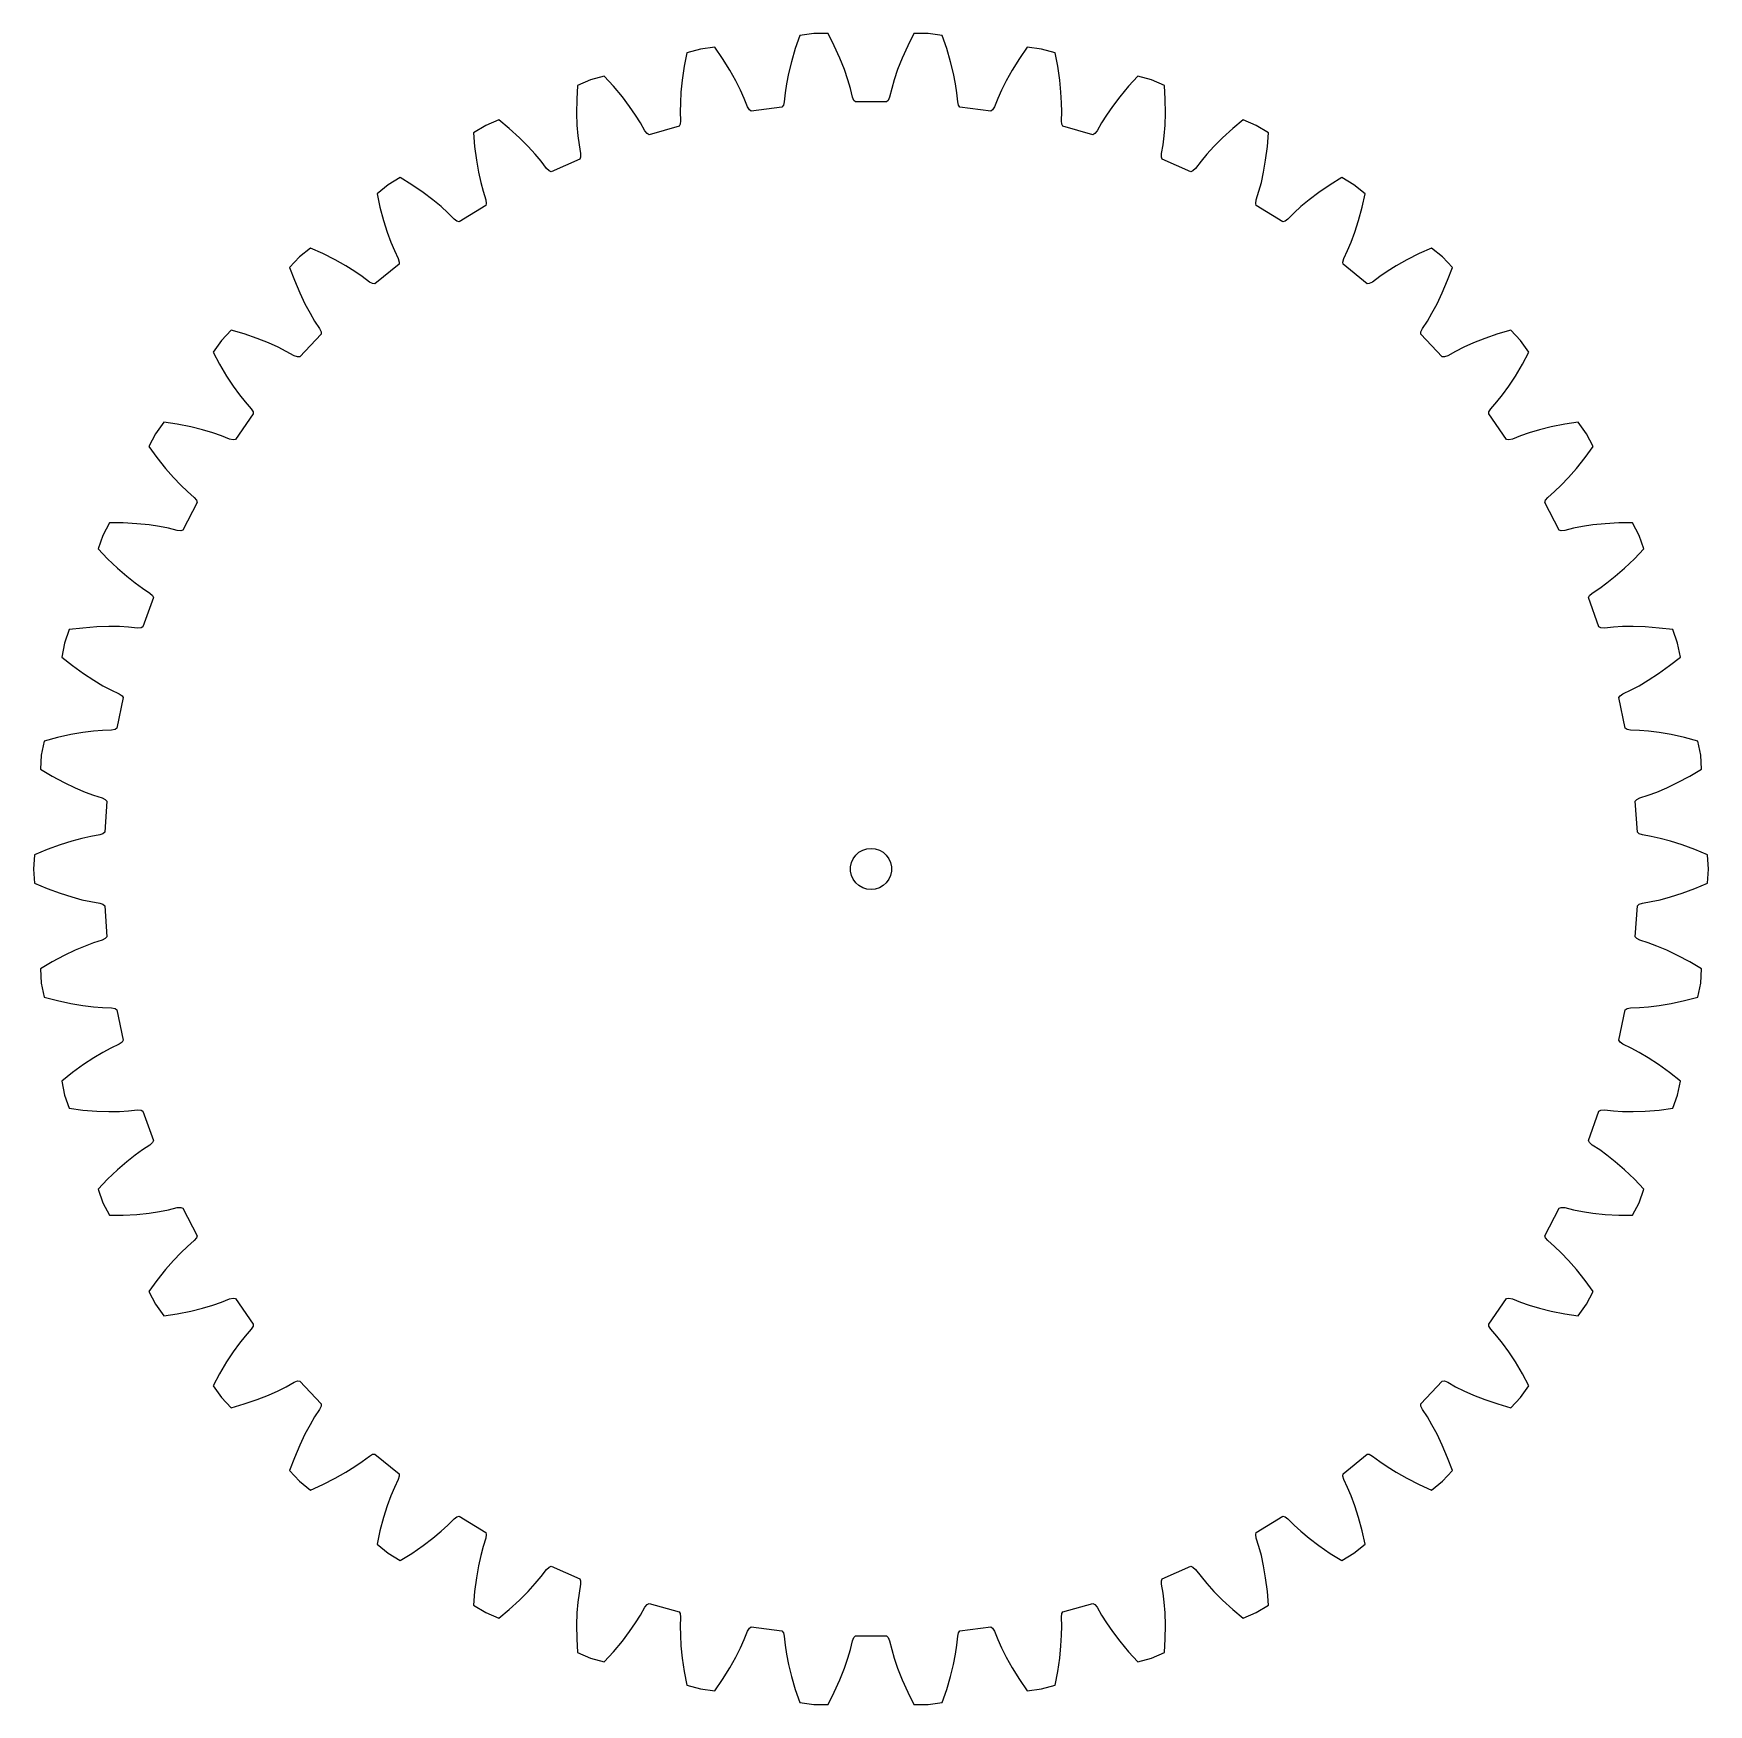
# Model space of a CAD drawing. Extents: x 0 to 122, y 0 to 122.
import ezdxf

# ---------------------------------------------------------------- set-up
doc = ezdxf.new("R2010")
doc.units = 0

msp = doc.modelspace()

# ---------------------------------------------------------------- linework, layer by layer
for p, q in [((55.92, 121.8), (55.59, 120.86)), ((56.94, 121.95), (55.92, 121.8)), ((57.98, 121.95), (56.94, 121.95)), ((58.43, 121.05), (57.98, 121.95)), ((58.84, 120.14), (58.43, 121.05)), ((63.8, 121.05), (63.39, 120.14)), ((64.25, 121.95), (63.8, 121.05)), ((65.29, 121.95), (64.25, 121.95)), ((66.32, 121.8), (65.29, 121.95)), ((66.64, 120.86), (66.32, 121.8)), ((47.68, 120.53), (47.49, 119.55)), ((48.68, 120.81), (47.68, 120.53)), ((49.71, 120.95), (48.68, 120.81)), ((50.28, 120.13), (49.71, 120.95)), ((50.81, 119.27), (50.28, 120.13)), ((55.31, 119.89), (55.1, 119.03)), ((55.59, 120.86), (55.31, 119.89)), ((59.17, 119.31), (58.84, 120.14)), ((63.39, 120.14), (63.06, 119.31)), ((66.92, 119.89), (66.64, 120.86)), ((67.13, 119.03), (66.92, 119.89)), ((71.95, 120.13), (71.42, 119.27)), ((72.52, 120.95), (71.95, 120.13)), ((73.55, 120.81), (72.52, 120.95)), ((74.55, 120.53), (73.55, 120.81)), ((74.74, 119.55), (74.55, 120.53)), ((41.65, 118.84), (40.65, 118.56)), ((42.32, 118.1), (41.65, 118.84)), ((47.49, 119.55), (47.34, 118.55)), ((51.24, 118.5), (50.81, 119.27)), ((55.1, 119.03), (54.95, 118.27)), ((59.42, 118.57), (59.17, 119.31)), ((59.61, 117.94), (59.42, 118.57)), ((62.81, 118.57), (62.63, 117.94)), ((63.06, 119.31), (62.81, 118.57)), ((67.28, 118.27), (67.13, 119.03)), ((71.42, 119.27), (70.99, 118.5)), ((74.89, 118.55), (74.74, 119.55)), ((80.58, 118.84), (79.91, 118.1)), ((81.58, 118.56), (80.58, 118.84)), ((39.7, 118.15), (39.64, 117.15)), ((40.65, 118.56), (39.7, 118.15)), ((42.97, 117.33), (42.32, 118.1)), ((47.25, 117.67), (47.21, 116.89)), ((47.34, 118.55), (47.25, 117.67)), ((51.59, 117.81), (51.24, 118.5)), ((51.86, 117.2), (51.59, 117.81)), ((54.85, 117.61), (54.79, 116.96)), ((54.95, 118.27), (54.85, 117.61)), ((59.76, 117.3), (59.61, 117.94)), ((62.63, 117.94), (62.47, 117.3)), ((67.38, 117.61), (67.28, 118.27)), ((67.44, 116.96), (67.38, 117.61)), ((70.64, 117.81), (70.37, 117.2)), ((70.99, 118.5), (70.64, 117.81)), ((74.98, 117.67), (74.89, 118.55)), ((75.02, 116.89), (74.98, 117.67)), ((79.91, 118.1), (79.27, 117.33)), ((82.53, 118.15), (81.58, 118.56)), ((82.59, 117.15), (82.53, 118.15)), ((39.64, 117.15), (39.63, 116.14)), ((39.63, 116.14), (39.66, 115.25)), ((43.5, 116.62), (42.97, 117.33)), ((43.94, 115.98), (43.5, 116.62)), ((47.21, 116.89), (47.2, 116.23)), ((47.2, 116.23), (47.22, 115.58)), ((52.1, 116.59), (51.86, 117.2)), ((52.24, 116.37), (52.1, 116.59)), ((52.37, 116.27), (52.24, 116.37)), ((54.62, 116.58), (52.37, 116.27)), ((54.72, 116.71), (54.62, 116.58)), ((54.79, 116.96), (54.72, 116.71)), ((59.86, 117.06), (59.76, 117.3)), ((59.98, 116.95), (59.86, 117.06)), ((62.25, 116.95), (59.98, 116.95)), ((62.37, 117.06), (62.25, 116.95)), ((62.47, 117.3), (62.37, 117.06)), ((67.51, 116.71), (67.44, 116.96)), ((67.61, 116.58), (67.51, 116.71)), ((69.87, 116.27), (67.61, 116.58)), ((69.99, 116.37), (69.87, 116.27)), ((70.13, 116.59), (69.99, 116.37)), ((70.37, 117.2), (70.13, 116.59)), ((75.01, 115.58), (75.03, 116.23)), ((75.03, 116.23), (75.02, 116.89)), ((78.73, 116.62), (78.29, 115.98)), ((79.27, 117.33), (78.73, 116.62)), ((82.57, 115.25), (82.6, 116.14)), ((82.6, 116.14), (82.59, 117.15)), ((33, 115.24), (32.11, 114.7)), ((33.95, 115.65), (33, 115.24)), ((34.72, 115.01), (33.95, 115.65)), ((35.46, 114.33), (34.72, 115.01)), ((39.66, 115.25), (39.72, 114.48)), ((44.29, 115.42), (43.94, 115.98)), ((44.61, 114.85), (44.29, 115.42)), ((47.11, 115.18), (44.92, 114.56)), ((47.19, 115.32), (47.11, 115.18)), ((47.22, 115.58), (47.19, 115.32)), ((75.04, 115.32), (75.01, 115.58)), ((75.12, 115.18), (75.04, 115.32)), ((77.31, 114.56), (75.12, 115.18)), ((77.94, 115.42), (77.62, 114.85)), ((78.29, 115.98), (77.94, 115.42)), ((82.51, 114.48), (82.57, 115.25)), ((87.51, 115.01), (86.77, 114.33)), ((88.28, 115.65), (87.51, 115.01)), ((89.23, 115.24), (88.28, 115.65)), ((90.12, 114.7), (89.23, 115.24)), ((32.11, 114.7), (32.19, 113.7)), ((32.19, 113.7), (32.32, 112.7)), ((36.09, 113.7), (35.46, 114.33)), ((36.61, 113.13), (36.09, 113.7)), ((39.72, 114.48), (39.81, 113.82)), ((39.81, 113.82), (39.92, 113.18)), ((44.78, 114.64), (44.61, 114.85)), ((44.92, 114.56), (44.78, 114.64)), ((77.46, 114.64), (77.31, 114.56)), ((77.62, 114.85), (77.46, 114.64)), ((82.31, 113.18), (82.43, 113.82)), ((82.43, 113.82), (82.51, 114.48)), ((86.14, 113.7), (85.62, 113.13)), ((86.77, 114.33), (86.14, 113.7)), ((89.91, 112.7), (90.04, 113.7)), ((90.04, 113.7), (90.12, 114.7)), ((32.32, 112.7), (32.47, 111.83)), ((37.04, 112.62), (36.61, 113.13)), ((37.43, 112.1), (37.04, 112.62)), ((39.86, 112.77), (37.77, 111.86)), ((39.92, 112.92), (39.86, 112.77)), ((39.92, 113.18), (39.92, 112.92)), ((82.31, 112.92), (82.31, 113.18)), ((82.37, 112.77), (82.31, 112.92)), ((84.46, 111.86), (82.37, 112.77)), ((85.2, 112.62), (84.8, 112.1)), ((85.62, 113.13), (85.2, 112.62)), ((89.76, 111.83), (89.91, 112.7)), ((26.76, 111.44), (25.87, 110.9)), ((27.61, 110.91), (26.76, 111.44)), ((32.47, 111.83), (32.64, 111.07)), ((37.62, 111.92), (37.43, 112.1)), ((37.77, 111.86), (37.62, 111.92)), ((84.61, 111.92), (84.46, 111.86)), ((84.8, 112.1), (84.61, 111.92)), ((89.6, 111.07), (89.76, 111.83)), ((95.47, 111.44), (94.62, 110.91)), ((96.36, 110.9), (95.47, 111.44)), ((25.87, 110.9), (25.07, 110.25)), ((25.07, 110.25), (25.28, 109.27)), ((28.43, 110.34), (27.61, 110.91)), ((29.14, 109.8), (28.43, 110.34)), ((32.64, 111.07), (32.81, 110.43)), ((32.81, 110.43), (33.01, 109.81)), ((89.23, 109.81), (89.42, 110.43)), ((89.42, 110.43), (89.6, 111.07)), ((93.8, 110.34), (93.09, 109.8)), ((94.62, 110.91), (93.8, 110.34)), ((97.17, 110.25), (96.36, 110.9)), ((96.95, 109.27), (97.17, 110.25)), ((25.28, 109.27), (25.54, 108.3)), ((29.74, 109.31), (29.14, 109.8)), ((30.23, 108.86), (29.74, 109.31)), ((30.69, 108.4), (30.23, 108.86)), ((33.01, 109.39), (31.06, 108.21)), ((33.01, 109.81), (33.04, 109.55)), ((33.04, 109.55), (33.01, 109.39)), ((89.19, 109.55), (89.23, 109.81)), ((89.23, 109.39), (89.19, 109.55)), ((91.17, 108.21), (89.23, 109.39)), ((92, 108.86), (91.54, 108.4)), ((92.49, 109.31), (92, 108.86)), ((93.09, 109.8), (92.49, 109.31)), ((96.69, 108.3), (96.95, 109.27)), ((25.54, 108.3), (25.81, 107.45)), ((30.9, 108.24), (30.69, 108.4)), ((31.06, 108.21), (30.9, 108.24)), ((91.33, 108.24), (91.17, 108.21)), ((91.54, 108.4), (91.33, 108.24)), ((96.42, 107.45), (96.69, 108.3)), ((25.81, 107.45), (26.08, 106.72)), ((26.08, 106.72), (26.34, 106.11)), ((95.89, 106.11), (96.15, 106.72)), ((96.15, 106.72), (96.42, 107.45)), ((19.4, 105.64), (18.69, 104.88)), ((20.21, 106.29), (19.4, 105.64)), ((21.12, 105.88), (20.21, 106.29)), ((22.02, 105.43), (21.12, 105.88)), ((22.79, 104.99), (22.02, 105.43)), ((26.34, 106.11), (26.62, 105.52)), ((26.62, 105.52), (26.69, 105.27)), ((26.69, 105.27), (26.68, 105.11)), ((95.54, 105.27), (95.61, 105.52)), ((95.56, 105.11), (95.54, 105.27)), ((95.61, 105.52), (95.89, 106.11)), ((100.21, 105.43), (99.44, 104.99)), ((101.11, 105.88), (100.21, 105.43)), ((102.02, 106.29), (101.11, 105.88)), ((102.83, 105.64), (102.02, 106.29)), ((103.54, 104.88), (102.83, 105.64)), ((18.69, 104.88), (19.04, 103.94)), ((19.04, 103.94), (19.43, 103.02)), ((23.45, 104.58), (22.79, 104.99)), ((23.99, 104.21), (23.45, 104.58)), ((24.52, 103.81), (23.99, 104.21)), ((26.68, 105.11), (24.91, 103.67)), ((97.32, 103.67), (95.56, 105.11)), ((98.24, 104.21), (97.72, 103.81)), ((98.78, 104.58), (98.24, 104.21)), ((99.44, 104.99), (98.78, 104.58)), ((102.8, 103.02), (103.19, 103.94)), ((103.19, 103.94), (103.54, 104.88)), ((19.43, 103.02), (19.81, 102.21)), ((24.75, 103.69), (24.52, 103.81)), ((24.91, 103.67), (24.75, 103.69)), ((97.48, 103.69), (97.32, 103.67)), ((97.72, 103.81), (97.48, 103.69)), ((102.42, 102.21), (102.8, 103.02)), ((19.81, 102.21), (20.18, 101.53)), ((20.18, 101.53), (20.51, 100.96)), ((101.72, 100.96), (102.05, 101.53)), ((102.05, 101.53), (102.42, 102.21)), ((14.42, 100.3), (13.71, 99.54)), ((15.38, 100.02), (14.42, 100.3)), ((20.51, 100.96), (20.87, 100.41)), ((20.87, 100.41), (20.98, 100.17)), ((101.25, 100.17), (101.36, 100.41)), ((101.36, 100.41), (101.72, 100.96)), ((107.81, 100.3), (106.86, 100.02)), ((108.52, 99.54), (107.81, 100.3)), ((13.71, 99.54), (13.11, 98.69)), ((16.33, 99.69), (15.38, 100.02)), ((17.15, 99.37), (16.33, 99.69)), ((17.86, 99.05), (17.15, 99.37)), ((18.45, 98.75), (17.86, 99.05)), ((20.99, 100.01), (19.43, 98.35)), ((20.98, 100.17), (20.99, 100.01)), ((101.25, 100.01), (101.25, 100.17)), ((102.8, 98.35), (101.25, 100.01)), ((104.37, 99.05), (103.78, 98.75)), ((105.08, 99.37), (104.37, 99.05)), ((105.9, 99.69), (105.08, 99.37)), ((106.86, 100.02), (105.9, 99.69)), ((109.12, 98.69), (108.52, 99.54)), ((13.11, 98.69), (13.58, 97.81)), ((13.58, 97.81), (14.09, 96.95)), ((19.02, 98.43), (18.45, 98.75)), ((19.27, 98.34), (19.02, 98.43)), ((19.43, 98.35), (19.27, 98.34)), ((102.96, 98.34), (102.8, 98.35)), ((103.21, 98.43), (102.96, 98.34)), ((103.78, 98.75), (103.21, 98.43)), ((108.14, 96.95), (108.65, 97.81)), ((108.65, 97.81), (109.12, 98.69)), ((14.09, 96.95), (14.58, 96.2)), ((107.65, 96.2), (108.14, 96.95)), ((14.58, 96.2), (15.04, 95.57)), ((15.04, 95.57), (15.45, 95.06)), ((106.78, 95.06), (107.2, 95.57)), ((107.2, 95.57), (107.65, 96.2)), ((16.04, 94.18), (14.73, 92.32)), ((15.45, 95.06), (15.88, 94.56)), ((15.88, 94.56), (16.02, 94.34)), ((16.02, 94.34), (16.04, 94.18)), ((106.19, 94.18), (106.21, 94.34)), ((107.5, 92.32), (106.19, 94.18)), ((106.21, 94.34), (106.35, 94.56)), ((106.35, 94.56), (106.78, 95.06)), ((9.5, 93.58), (8.9, 92.73)), ((10.48, 93.43), (9.5, 93.58)), ((11.47, 93.23), (10.48, 93.43)), ((12.34, 93.02), (11.47, 93.23)), ((13.08, 92.8), (12.34, 93.02)), ((109.89, 93.02), (109.15, 92.8)), ((110.76, 93.23), (109.89, 93.02)), ((111.75, 93.43), (110.76, 93.23)), ((112.73, 93.58), (111.75, 93.43)), ((113.33, 92.73), (112.73, 93.58)), ((8.9, 92.73), (8.42, 91.81)), ((8.42, 91.81), (9.01, 91)), ((13.71, 92.59), (13.08, 92.8)), ((14.31, 92.35), (13.71, 92.59)), ((14.57, 92.29), (14.31, 92.35)), ((14.73, 92.32), (14.57, 92.29)), ((107.66, 92.29), (107.5, 92.32)), ((107.92, 92.35), (107.66, 92.29)), ((108.52, 92.59), (107.92, 92.35)), ((109.15, 92.8), (108.52, 92.59)), ((113.23, 91), (113.81, 91.81)), ((113.81, 91.81), (113.33, 92.73)), ((9.01, 91), (9.63, 90.21)), ((112.6, 90.21), (113.23, 91)), ((9.63, 90.21), (10.22, 89.54)), ((10.22, 89.54), (10.75, 88.98)), ((111.48, 88.98), (112.01, 89.54)), ((112.01, 89.54), (112.6, 90.21)), ((10.75, 88.98), (11.23, 88.52)), ((11.23, 88.52), (11.73, 88.09)), ((11.73, 88.09), (11.89, 87.89)), ((110.34, 87.89), (110.51, 88.09)), ((110.51, 88.09), (111, 88.52)), ((111, 88.52), (111.48, 88.98)), ((11.94, 87.73), (10.89, 85.71)), ((11.89, 87.89), (11.94, 87.73)), ((110.29, 87.73), (110.34, 87.89)), ((111.34, 85.71), (110.29, 87.73)), ((5.54, 86.24), (5.06, 85.32)), ((6.54, 86.23), (5.54, 86.24)), ((7.54, 86.17), (6.54, 86.23)), ((8.43, 86.08), (7.54, 86.17)), ((9.19, 85.97), (8.43, 86.08)), ((9.84, 85.84), (9.19, 85.97)), ((10.48, 85.68), (9.84, 85.84)), ((10.74, 85.66), (10.48, 85.68)), ((10.89, 85.71), (10.74, 85.66)), ((111.49, 85.66), (111.34, 85.71)), ((111.75, 85.68), (111.49, 85.66)), ((112.39, 85.84), (111.75, 85.68)), ((113.04, 85.97), (112.39, 85.84)), ((113.8, 86.08), (113.04, 85.97)), ((114.69, 86.17), (113.8, 86.08)), ((115.69, 86.23), (114.69, 86.17)), ((116.69, 86.24), (115.69, 86.23)), ((117.17, 85.32), (116.69, 86.24)), ((5.06, 85.32), (4.71, 84.34)), ((4.71, 84.34), (5.4, 83.62)), ((116.83, 83.62), (117.52, 84.34)), ((117.52, 84.34), (117.17, 85.32)), ((5.4, 83.62), (6.13, 82.93)), ((116.1, 82.93), (116.83, 83.62)), ((6.13, 82.93), (6.8, 82.34)), ((6.8, 82.34), (7.41, 81.86)), ((114.82, 81.86), (115.43, 82.34)), ((115.43, 82.34), (116.1, 82.93)), ((7.41, 81.86), (7.95, 81.47)), ((7.95, 81.47), (8.49, 81.11)), ((8.76, 80.79), (7.99, 78.64)), ((8.49, 81.11), (8.69, 80.94)), ((8.69, 80.94), (8.76, 80.79)), ((113.47, 80.79), (113.54, 80.94)), ((114.24, 78.64), (113.47, 80.79)), ((113.54, 80.94), (113.74, 81.11)), ((113.74, 81.11), (114.29, 81.47)), ((114.29, 81.47), (114.82, 81.86)), ((2.61, 78.44), (2.27, 77.46)), ((3.61, 78.56), (2.61, 78.44)), ((4.61, 78.64), (3.61, 78.56)), ((5.5, 78.67), (4.61, 78.64)), ((6.27, 78.66), (5.5, 78.67)), ((6.93, 78.63), (6.27, 78.66)), ((7.58, 78.56), (6.93, 78.63)), ((7.85, 78.57), (7.58, 78.56)), ((7.99, 78.64), (7.85, 78.57)), ((114.38, 78.57), (114.24, 78.64)), ((114.65, 78.56), (114.38, 78.57)), ((115.3, 78.63), (114.65, 78.56)), ((115.96, 78.66), (115.3, 78.63)), ((116.73, 78.67), (115.96, 78.66)), ((117.62, 78.64), (116.73, 78.67)), ((118.63, 78.56), (117.62, 78.64)), ((119.62, 78.44), (118.63, 78.56)), ((119.96, 77.46), (119.62, 78.44)), ((2.27, 77.46), (2.06, 76.44)), ((120.18, 76.44), (119.96, 77.46)), ((2.06, 76.44), (2.84, 75.82)), ((2.84, 75.82), (3.65, 75.23)), ((118.58, 75.23), (119.39, 75.82)), ((119.39, 75.82), (120.18, 76.44)), ((3.65, 75.23), (4.4, 74.75)), ((4.4, 74.75), (5.07, 74.35)), ((117.17, 74.35), (117.83, 74.75)), ((117.83, 74.75), (118.58, 75.23)), ((5.07, 74.35), (5.65, 74.04)), ((5.65, 74.04), (6.24, 73.76)), ((6.55, 73.48), (6.08, 71.25)), ((6.24, 73.76), (6.46, 73.61)), ((6.46, 73.61), (6.55, 73.48)), ((115.69, 73.48), (115.78, 73.61)), ((116.15, 71.25), (115.69, 73.48)), ((115.78, 73.61), (115.99, 73.76)), ((115.99, 73.76), (116.58, 74.04)), ((116.58, 74.04), (117.17, 74.35)), ((3.61, 70.94), (2.73, 70.79)), ((4.38, 71.03), (3.61, 70.94)), ((5.03, 71.08), (4.38, 71.03)), ((5.69, 71.11), (5.03, 71.08)), ((5.95, 71.16), (5.69, 71.11)), ((6.08, 71.25), (5.95, 71.16)), ((116.29, 71.16), (116.15, 71.25)), ((116.54, 71.11), (116.29, 71.16)), ((117.2, 71.08), (116.54, 71.11)), ((117.86, 71.03), (117.2, 71.08)), ((118.62, 70.94), (117.86, 71.03)), ((119.5, 70.79), (118.62, 70.94)), ((0.78, 70.31), (0.57, 69.29)), ((1.75, 70.57), (0.78, 70.31)), ((2.73, 70.79), (1.75, 70.57)), ((120.49, 70.57), (119.5, 70.79)), ((121.45, 70.31), (120.49, 70.57)), ((121.66, 69.29), (121.45, 70.31)), ((0.57, 69.29), (0.5, 68.26)), ((121.73, 68.26), (121.66, 69.29)), ((0.5, 68.26), (1.36, 67.75)), ((1.36, 67.75), (2.25, 67.28)), ((2.25, 67.28), (3.05, 66.9)), ((119.18, 66.9), (119.98, 67.28)), ((119.98, 67.28), (120.87, 67.75)), ((120.87, 67.75), (121.73, 68.26)), ((3.05, 66.9), (3.77, 66.59)), ((3.77, 66.59), (4.39, 66.37)), ((4.39, 66.37), (5.01, 66.17)), ((5.01, 66.17), (5.24, 66.05)), ((5.24, 66.05), (5.35, 65.93)), ((116.88, 65.93), (116.99, 66.05)), ((116.99, 66.05), (117.22, 66.17)), ((117.22, 66.17), (117.84, 66.37)), ((117.84, 66.37), (118.47, 66.59)), ((118.47, 66.59), (119.18, 66.9)), ((5.35, 65.93), (5.2, 63.66)), ((117.04, 63.66), (116.88, 65.93)), ((5.2, 63.66), (5.07, 63.55)), ((117.16, 63.55), (117.04, 63.66)), ((0.99, 62.4), (0.07, 62.01)), ((1.94, 62.74), (0.99, 62.4)), ((2.79, 63.01), (1.94, 62.74)), ((3.53, 63.21), (2.79, 63.01)), ((4.18, 63.35), (3.53, 63.21)), ((4.83, 63.47), (4.18, 63.35)), ((5.07, 63.55), (4.83, 63.47)), ((60.23, 62.19), (60.51, 62.34)), ((60.51, 62.34), (60.8, 62.44)), ((60.8, 62.44), (61.12, 62.47)), ((61.12, 62.47), (61.43, 62.44)), ((61.43, 62.44), (61.73, 62.34)), ((61.73, 62.34), (62, 62.19)), ((117.41, 63.47), (117.16, 63.55)), ((118.05, 63.35), (117.41, 63.47)), ((118.7, 63.21), (118.05, 63.35)), ((119.45, 63.01), (118.7, 63.21)), ((120.3, 62.74), (119.45, 63.01)), ((121.24, 62.4), (120.3, 62.74)), ((122.16, 62.01), (121.24, 62.4)), ((0.07, 62.01), (0, 60.97)), ((59.62, 61.13), (59.69, 61.44)), ((59.62, 60.82), (59.62, 61.13)), ((59.69, 61.44), (59.82, 61.72)), ((59.82, 61.72), (60, 61.98)), ((60, 61.98), (60.23, 62.19)), ((62, 62.19), (62.23, 61.98)), ((62.23, 61.98), (62.41, 61.72)), ((62.41, 61.72), (62.54, 61.44)), ((62.54, 61.44), (62.61, 61.13)), ((62.61, 61.13), (62.61, 60.82)), ((122.23, 60.97), (122.16, 62.01)), ((0, 60.97), (0.07, 59.94)), ((0.07, 59.94), (0.99, 59.55)), ((59.69, 60.51), (59.62, 60.82)), ((59.82, 60.22), (59.69, 60.51)), ((60, 59.97), (59.82, 60.22)), ((60.23, 59.76), (60, 59.97)), ((62.23, 59.97), (62, 59.76)), ((62.41, 60.22), (62.23, 59.97)), ((62.54, 60.51), (62.41, 60.22)), ((62.61, 60.82), (62.54, 60.51)), ((121.24, 59.55), (122.16, 59.94)), ((122.16, 59.94), (122.23, 60.97)), ((0.99, 59.55), (1.94, 59.2)), ((1.94, 59.2), (2.79, 58.93)), ((2.79, 58.93), (3.53, 58.73)), ((3.53, 58.73), (4.18, 58.59)), ((60.51, 59.6), (60.23, 59.76)), ((60.8, 59.51), (60.51, 59.6)), ((61.12, 59.47), (60.8, 59.51)), ((61.43, 59.51), (61.12, 59.47)), ((61.73, 59.6), (61.43, 59.51)), ((62, 59.76), (61.73, 59.6)), ((118.05, 58.59), (118.7, 58.73)), ((118.7, 58.73), (119.45, 58.93)), ((119.45, 58.93), (120.3, 59.2)), ((120.3, 59.2), (121.24, 59.55)), ((4.18, 58.59), (4.83, 58.48)), ((4.83, 58.48), (5.07, 58.4)), ((5.07, 58.4), (5.2, 58.29)), ((5.2, 58.29), (5.35, 56.02)), ((116.88, 56.02), (117.04, 58.29)), ((117.04, 58.29), (117.16, 58.4)), ((117.16, 58.4), (117.41, 58.48)), ((117.41, 58.48), (118.05, 58.59)), ((3.05, 55.05), (2.25, 54.67)), ((3.77, 55.35), (3.05, 55.05)), ((4.39, 55.58), (3.77, 55.35)), ((5.01, 55.78), (4.39, 55.58)), ((5.24, 55.89), (5.01, 55.78)), ((5.35, 56.02), (5.24, 55.89)), ((116.99, 55.89), (116.88, 56.02)), ((117.22, 55.78), (116.99, 55.89)), ((117.84, 55.58), (117.22, 55.78)), ((118.47, 55.35), (117.84, 55.58)), ((119.18, 55.05), (118.47, 55.35)), ((119.98, 54.67), (119.18, 55.05)), ((1.36, 54.2), (0.5, 53.69)), ((2.25, 54.67), (1.36, 54.2)), ((120.87, 54.2), (119.98, 54.67)), ((121.73, 53.69), (120.87, 54.2)), ((0.5, 53.69), (0.57, 52.65)), ((0.57, 52.65), (0.78, 51.63)), ((121.45, 51.63), (121.66, 52.65)), ((121.66, 52.65), (121.73, 53.69)), ((0.78, 51.63), (1.75, 51.38)), ((1.75, 51.38), (2.73, 51.16)), ((119.5, 51.16), (120.49, 51.38)), ((120.49, 51.38), (121.45, 51.63)), ((2.73, 51.16), (3.61, 51.01)), ((3.61, 51.01), (4.38, 50.91)), ((4.38, 50.91), (5.03, 50.86)), ((5.03, 50.86), (5.69, 50.84)), ((5.69, 50.84), (5.95, 50.79)), ((5.95, 50.79), (6.08, 50.7)), ((6.08, 50.7), (6.55, 48.47)), ((115.69, 48.47), (116.15, 50.7)), ((116.15, 50.7), (116.29, 50.79)), ((116.29, 50.79), (116.54, 50.84)), ((116.54, 50.84), (117.2, 50.86)), ((117.2, 50.86), (117.86, 50.91)), ((117.86, 50.91), (118.62, 51.01)), ((118.62, 51.01), (119.5, 51.16)), ((5.65, 47.9), (5.07, 47.59)), ((6.24, 48.19), (5.65, 47.9)), ((6.46, 48.33), (6.24, 48.19)), ((6.55, 48.47), (6.46, 48.33)), ((115.78, 48.33), (115.69, 48.47)), ((115.99, 48.19), (115.78, 48.33)), ((116.58, 47.9), (115.99, 48.19)), ((117.17, 47.59), (116.58, 47.9)), ((3.65, 46.71), (2.84, 46.12)), ((4.4, 47.2), (3.65, 46.71)), ((5.07, 47.59), (4.4, 47.2)), ((117.83, 47.2), (117.17, 47.59)), ((118.58, 46.71), (117.83, 47.2)), ((119.39, 46.12), (118.58, 46.71)), ((2.84, 46.12), (2.06, 45.5)), ((2.06, 45.5), (2.27, 44.48)), ((120.18, 45.5), (119.39, 46.12)), ((119.96, 44.48), (120.18, 45.5)), ((2.27, 44.48), (2.61, 43.51)), ((119.62, 43.51), (119.96, 44.48)), ((2.61, 43.51), (3.61, 43.38)), ((3.61, 43.38), (4.61, 43.3)), ((4.61, 43.3), (5.5, 43.27)), ((5.5, 43.27), (6.27, 43.28)), ((6.27, 43.28), (6.93, 43.32)), ((6.93, 43.32), (7.58, 43.39)), ((7.58, 43.39), (7.85, 43.37)), ((7.85, 43.37), (7.99, 43.3)), ((7.99, 43.3), (8.76, 41.16)), ((113.47, 41.16), (114.24, 43.3)), ((114.24, 43.3), (114.38, 43.37)), ((114.38, 43.37), (114.65, 43.39)), ((114.65, 43.39), (115.3, 43.32)), ((115.3, 43.32), (115.96, 43.28)), ((115.96, 43.28), (116.73, 43.27)), ((116.73, 43.27), (117.62, 43.3)), ((117.62, 43.3), (118.63, 43.38)), ((118.63, 43.38), (119.62, 43.51)), ((7.95, 40.47), (7.41, 40.09)), ((8.49, 40.83), (7.95, 40.47)), ((8.69, 41.01), (8.49, 40.83)), ((8.76, 41.16), (8.69, 41.01)), ((113.54, 41.01), (113.47, 41.16)), ((113.74, 40.83), (113.54, 41.01)), ((114.29, 40.47), (113.74, 40.83)), ((114.82, 40.09), (114.29, 40.47)), ((6.8, 39.6), (6.13, 39.02)), ((7.41, 40.09), (6.8, 39.6)), ((115.43, 39.6), (114.82, 40.09)), ((116.1, 39.02), (115.43, 39.6)), ((5.4, 38.33), (4.71, 37.6)), ((6.13, 39.02), (5.4, 38.33)), ((116.83, 38.33), (116.1, 39.02)), ((117.52, 37.6), (116.83, 38.33)), ((4.71, 37.6), (5.06, 36.62)), ((117.17, 36.62), (117.52, 37.6)), ((5.06, 36.62), (5.54, 35.7)), ((5.54, 35.7), (6.54, 35.71)), ((6.54, 35.71), (7.54, 35.77)), ((7.54, 35.77), (8.43, 35.86)), ((8.43, 35.86), (9.19, 35.98)), ((9.19, 35.98), (9.84, 36.11)), ((9.84, 36.11), (10.48, 36.26)), ((10.48, 36.26), (10.74, 36.28)), ((10.74, 36.28), (10.89, 36.23)), ((10.89, 36.23), (11.94, 34.21)), ((110.29, 34.21), (111.34, 36.23)), ((111.34, 36.23), (111.49, 36.28)), ((111.49, 36.28), (111.75, 36.26)), ((111.75, 36.26), (112.39, 36.11)), ((112.39, 36.11), (113.04, 35.98)), ((113.04, 35.98), (113.8, 35.86)), ((113.8, 35.86), (114.69, 35.77)), ((114.69, 35.77), (115.69, 35.71)), ((115.69, 35.71), (116.69, 35.7)), ((116.69, 35.7), (117.17, 36.62)), ((11.23, 33.42), (10.75, 32.97)), ((11.73, 33.85), (11.23, 33.42)), ((11.89, 34.06), (11.73, 33.85)), ((11.94, 34.21), (11.89, 34.06)), ((110.34, 34.06), (110.29, 34.21)), ((110.51, 33.85), (110.34, 34.06)), ((111, 33.42), (110.51, 33.85)), ((111.48, 32.97), (111, 33.42)), ((10.22, 32.41), (9.63, 31.74)), ((10.75, 32.97), (10.22, 32.41)), ((112.01, 32.41), (111.48, 32.97)), ((112.6, 31.74), (112.01, 32.41)), ((9.01, 30.95), (8.42, 30.14)), ((9.63, 31.74), (9.01, 30.95)), ((113.23, 30.95), (112.6, 31.74)), ((113.81, 30.14), (113.23, 30.95)), ((8.42, 30.14), (8.9, 29.22)), ((13.08, 29.14), (13.71, 29.36)), ((13.71, 29.36), (14.31, 29.6)), ((14.31, 29.6), (14.57, 29.65)), ((14.57, 29.65), (14.73, 29.62)), ((14.73, 29.62), (16.04, 27.76)), ((106.19, 27.76), (107.5, 29.62)), ((107.5, 29.62), (107.66, 29.65)), ((107.66, 29.65), (107.92, 29.6)), ((107.92, 29.6), (108.52, 29.36)), ((108.52, 29.36), (109.15, 29.14)), ((113.33, 29.22), (113.81, 30.14)), ((8.9, 29.22), (9.5, 28.37)), ((9.5, 28.37), (10.48, 28.52)), ((10.48, 28.52), (11.47, 28.71)), ((11.47, 28.71), (12.34, 28.92)), ((12.34, 28.92), (13.08, 29.14)), ((109.15, 29.14), (109.89, 28.92)), ((109.89, 28.92), (110.76, 28.71)), ((110.76, 28.71), (111.75, 28.52)), ((111.75, 28.52), (112.73, 28.37)), ((112.73, 28.37), (113.33, 29.22)), ((15.88, 27.38), (15.45, 26.89)), ((16.02, 27.6), (15.88, 27.38)), ((16.04, 27.76), (16.02, 27.6)), ((106.21, 27.6), (106.19, 27.76)), ((106.35, 27.38), (106.21, 27.6)), ((106.78, 26.89), (106.35, 27.38)), ((14.58, 25.74), (14.09, 25)), ((15.04, 26.37), (14.58, 25.74)), ((15.45, 26.89), (15.04, 26.37)), ((107.2, 26.37), (106.78, 26.89)), ((107.65, 25.74), (107.2, 26.37)), ((108.14, 25), (107.65, 25.74)), ((14.09, 25), (13.58, 24.13)), ((108.65, 24.13), (108.14, 25)), ((13.58, 24.13), (13.11, 23.25)), ((13.11, 23.25), (13.71, 22.4)), ((18.45, 23.19), (19.02, 23.52)), ((19.02, 23.52), (19.27, 23.61)), ((19.27, 23.61), (19.43, 23.6)), ((19.43, 23.6), (20.99, 21.94)), ((101.25, 21.94), (102.8, 23.6)), ((102.8, 23.6), (102.96, 23.61)), ((102.96, 23.61), (103.21, 23.52)), ((103.21, 23.52), (103.78, 23.19)), ((108.52, 22.4), (109.12, 23.25)), ((109.12, 23.25), (108.65, 24.13)), ((13.71, 22.4), (14.42, 21.64)), ((15.38, 21.93), (16.33, 22.25)), ((16.33, 22.25), (17.15, 22.58)), ((17.15, 22.58), (17.86, 22.9)), ((17.86, 22.9), (18.45, 23.19)), ((103.78, 23.19), (104.37, 22.9)), ((104.37, 22.9), (105.08, 22.58)), ((105.08, 22.58), (105.9, 22.25)), ((105.9, 22.25), (106.86, 21.93)), ((107.81, 21.64), (108.52, 22.4)), ((14.42, 21.64), (15.38, 21.93)), ((20.51, 20.99), (20.18, 20.42)), ((20.87, 21.53), (20.51, 20.99)), ((20.98, 21.77), (20.87, 21.53)), ((20.99, 21.94), (20.98, 21.77)), ((101.25, 21.77), (101.25, 21.94)), ((101.36, 21.53), (101.25, 21.77)), ((101.72, 20.99), (101.36, 21.53)), ((102.05, 20.42), (101.72, 20.99)), ((106.86, 21.93), (107.81, 21.64)), ((19.81, 19.73), (19.43, 18.93)), ((20.18, 20.42), (19.81, 19.73)), ((102.42, 19.73), (102.05, 20.42)), ((102.8, 18.93), (102.42, 19.73)), ((19.43, 18.93), (19.04, 18)), ((103.19, 18), (102.8, 18.93)), ((19.04, 18), (18.69, 17.07)), ((22.79, 16.95), (23.45, 17.36)), ((23.45, 17.36), (23.99, 17.74)), ((23.99, 17.74), (24.52, 18.13)), ((24.52, 18.13), (24.75, 18.26)), ((24.75, 18.26), (24.91, 18.27)), ((24.91, 18.27), (26.68, 16.84)), ((95.56, 16.84), (97.32, 18.27)), ((97.32, 18.27), (97.48, 18.26)), ((97.48, 18.26), (97.72, 18.13)), ((97.72, 18.13), (98.24, 17.74)), ((98.24, 17.74), (98.78, 17.36)), ((98.78, 17.36), (99.44, 16.95)), ((103.54, 17.07), (103.19, 18)), ((18.69, 17.07), (19.4, 16.31)), ((19.4, 16.31), (20.21, 15.65)), ((20.21, 15.65), (21.12, 16.06)), ((21.12, 16.06), (22.02, 16.51)), ((22.02, 16.51), (22.79, 16.95)), ((26.62, 16.42), (26.34, 15.83)), ((26.69, 16.67), (26.62, 16.42)), ((26.68, 16.84), (26.69, 16.67)), ((95.54, 16.67), (95.56, 16.84)), ((95.61, 16.42), (95.54, 16.67)), ((95.89, 15.83), (95.61, 16.42)), ((99.44, 16.95), (100.21, 16.51)), ((100.21, 16.51), (101.11, 16.06)), ((101.11, 16.06), (102.02, 15.65)), ((102.02, 15.65), (102.83, 16.31)), ((102.83, 16.31), (103.54, 17.07)), ((26.08, 15.22), (25.81, 14.49)), ((26.34, 15.83), (26.08, 15.22)), ((96.15, 15.22), (95.89, 15.83)), ((96.42, 14.49), (96.15, 15.22)), ((25.54, 13.65), (25.28, 12.67)), ((25.81, 14.49), (25.54, 13.65)), ((30.23, 13.09), (30.69, 13.55)), ((30.69, 13.55), (30.9, 13.7)), ((30.9, 13.7), (31.06, 13.74)), ((31.06, 13.74), (33.01, 12.56)), ((89.23, 12.56), (91.17, 13.74)), ((91.17, 13.74), (91.33, 13.7)), ((91.33, 13.7), (91.54, 13.55)), ((91.54, 13.55), (92, 13.09)), ((96.69, 13.65), (96.42, 14.49)), ((96.95, 12.67), (96.69, 13.65)), ((25.28, 12.67), (25.07, 11.7)), ((29.14, 12.14), (29.74, 12.64)), ((29.74, 12.64), (30.23, 13.09)), ((33.01, 12.56), (33.04, 12.4)), ((33.04, 12.4), (33.01, 12.14)), ((89.19, 12.4), (89.23, 12.56)), ((89.23, 12.14), (89.19, 12.4)), ((92, 13.09), (92.49, 12.64)), ((92.49, 12.64), (93.09, 12.14)), ((97.17, 11.7), (96.95, 12.67)), ((25.07, 11.7), (25.87, 11.04)), ((25.87, 11.04), (26.76, 10.5)), ((26.76, 10.5), (27.61, 11.03)), ((27.61, 11.03), (28.43, 11.6)), ((28.43, 11.6), (29.14, 12.14)), ((32.81, 11.52), (32.64, 10.88)), ((33.01, 12.14), (32.81, 11.52)), ((89.42, 11.52), (89.23, 12.14)), ((89.6, 10.88), (89.42, 11.52)), ((93.09, 12.14), (93.8, 11.6)), ((93.8, 11.6), (94.62, 11.03)), ((94.62, 11.03), (95.47, 10.5)), ((95.47, 10.5), (96.36, 11.04)), ((96.36, 11.04), (97.17, 11.7)), ((32.47, 10.12), (32.32, 9.24)), ((32.64, 10.88), (32.47, 10.12)), ((37.04, 9.33), (37.43, 9.85)), ((37.43, 9.85), (37.62, 10.03)), ((37.62, 10.03), (37.77, 10.09)), ((37.77, 10.09), (39.86, 9.18)), ((82.37, 9.18), (84.46, 10.09)), ((84.46, 10.09), (84.61, 10.03)), ((84.61, 10.03), (84.8, 9.85)), ((84.8, 9.85), (85.2, 9.33)), ((89.76, 10.12), (89.6, 10.88)), ((89.91, 9.24), (89.76, 10.12)), ((32.32, 9.24), (32.19, 8.25)), ((36.09, 8.24), (36.61, 8.82)), ((36.61, 8.82), (37.04, 9.33)), ((39.92, 8.77), (39.81, 8.12)), ((39.86, 9.18), (39.92, 9.03)), ((39.92, 9.03), (39.92, 8.77)), ((82.31, 9.03), (82.37, 9.18)), ((82.31, 8.77), (82.31, 9.03)), ((82.43, 8.12), (82.31, 8.77)), ((85.2, 9.33), (85.62, 8.82)), ((85.62, 8.82), (86.14, 8.24)), ((90.04, 8.25), (89.91, 9.24)), ((32.19, 8.25), (32.11, 7.25)), ((34.72, 6.94), (35.46, 7.61)), ((35.46, 7.61), (36.09, 8.24)), ((39.72, 7.47), (39.66, 6.69)), ((39.81, 8.12), (39.72, 7.47)), ((44.78, 7.3), (44.92, 7.38)), ((44.92, 7.38), (47.11, 6.77)), ((75.12, 6.77), (77.31, 7.38)), ((77.31, 7.38), (77.46, 7.3)), ((82.51, 7.47), (82.43, 8.12)), ((82.57, 6.69), (82.51, 7.47)), ((86.14, 8.24), (86.77, 7.61)), ((86.77, 7.61), (87.51, 6.94)), ((90.12, 7.25), (90.04, 8.25)), ((32.11, 7.25), (33, 6.71)), ((33, 6.71), (33.95, 6.3)), ((33.95, 6.3), (34.72, 6.94)), ((39.66, 6.69), (39.63, 5.8)), ((43.94, 5.97), (44.29, 6.53)), ((44.29, 6.53), (44.61, 7.1)), ((44.61, 7.1), (44.78, 7.3)), ((47.11, 6.77), (47.19, 6.63)), ((47.19, 6.63), (47.22, 6.37)), ((47.22, 6.37), (47.2, 5.71)), ((75.01, 6.37), (75.04, 6.63)), ((75.03, 5.71), (75.01, 6.37)), ((75.04, 6.63), (75.12, 6.77)), ((77.46, 7.3), (77.62, 7.1)), ((77.62, 7.1), (77.94, 6.53)), ((77.94, 6.53), (78.29, 5.97)), ((82.6, 5.8), (82.57, 6.69)), ((87.51, 6.94), (88.28, 6.3)), ((88.28, 6.3), (89.23, 6.71)), ((89.23, 6.71), (90.12, 7.25)), ((39.63, 5.8), (39.64, 4.8)), ((42.97, 4.62), (43.5, 5.33)), ((43.5, 5.33), (43.94, 5.97)), ((47.2, 5.71), (47.21, 5.05)), ((47.21, 5.05), (47.25, 4.28)), ((51.86, 4.74), (52.1, 5.35)), ((52.1, 5.35), (52.24, 5.58)), ((52.24, 5.58), (52.37, 5.68)), ((52.37, 5.68), (54.62, 5.37)), ((54.62, 5.37), (54.72, 5.24)), ((54.72, 5.24), (54.79, 4.98)), ((54.79, 4.98), (54.85, 4.33)), ((59.86, 4.89), (59.98, 5)), ((59.98, 5), (62.25, 5)), ((62.25, 5), (62.37, 4.89)), ((67.38, 4.33), (67.44, 4.98)), ((67.44, 4.98), (67.51, 5.24)), ((67.51, 5.24), (67.61, 5.37)), ((67.61, 5.37), (69.87, 5.68)), ((69.87, 5.68), (69.99, 5.58)), ((69.99, 5.58), (70.13, 5.35)), ((70.13, 5.35), (70.37, 4.74)), ((74.98, 4.28), (75.02, 5.05)), ((75.02, 5.05), (75.03, 5.71)), ((78.29, 5.97), (78.73, 5.33)), ((78.73, 5.33), (79.27, 4.62)), ((82.59, 4.8), (82.6, 5.8)), ((39.64, 4.8), (39.7, 3.8)), ((39.7, 3.8), (40.65, 3.39)), ((41.65, 3.11), (42.32, 3.84)), ((42.32, 3.84), (42.97, 4.62)), ((47.25, 4.28), (47.34, 3.39)), ((51.24, 3.45), (51.59, 4.14)), ((51.59, 4.14), (51.86, 4.74)), ((54.85, 4.33), (54.95, 3.68)), ((54.95, 3.68), (55.1, 2.92)), ((59.42, 3.37), (59.61, 4.01)), ((59.61, 4.01), (59.76, 4.64)), ((59.76, 4.64), (59.86, 4.89)), ((62.37, 4.89), (62.47, 4.64)), ((62.47, 4.64), (62.63, 4.01)), ((62.63, 4.01), (62.81, 3.37)), ((67.13, 2.92), (67.28, 3.68)), ((67.28, 3.68), (67.38, 4.33)), ((70.37, 4.74), (70.64, 4.14)), ((70.64, 4.14), (70.99, 3.45)), ((74.89, 3.39), (74.98, 4.28)), ((79.27, 4.62), (79.91, 3.84)), ((79.91, 3.84), (80.58, 3.11)), ((81.58, 3.39), (82.53, 3.8)), ((82.53, 3.8), (82.59, 4.8)), ((40.65, 3.39), (41.65, 3.11)), ((47.34, 3.39), (47.49, 2.4)), ((50.28, 1.82), (50.81, 2.67)), ((50.81, 2.67), (51.24, 3.45)), ((55.1, 2.92), (55.31, 2.05)), ((58.84, 1.81), (59.17, 2.64)), ((59.17, 2.64), (59.42, 3.37)), ((62.81, 3.37), (63.06, 2.64)), ((63.06, 2.64), (63.39, 1.81)), ((66.92, 2.05), (67.13, 2.92)), ((70.99, 3.45), (71.42, 2.67)), ((71.42, 2.67), (71.95, 1.82)), ((74.74, 2.4), (74.89, 3.39)), ((80.58, 3.11), (81.58, 3.39)), ((47.49, 2.4), (47.68, 1.42)), ((47.68, 1.42), (48.68, 1.14)), ((49.71, 0.99), (50.28, 1.82)), ((55.31, 2.05), (55.59, 1.09)), ((58.43, 0.89), (58.84, 1.81)), ((63.39, 1.81), (63.8, 0.89)), ((66.64, 1.09), (66.92, 2.05)), ((71.95, 1.82), (72.52, 0.99)), ((73.55, 1.14), (74.55, 1.42)), ((74.55, 1.42), (74.74, 2.4)), ((48.68, 1.14), (49.71, 0.99)), ((55.59, 1.09), (55.92, 0.14)), ((55.92, 0.14), (56.94, 0)), ((56.94, 0), (57.98, 0)), ((57.98, 0), (58.43, 0.89)), ((63.8, 0.89), (64.25, 0)), ((64.25, 0), (65.29, 0)), ((65.29, 0), (66.32, 0.14)), ((66.32, 0.14), (66.64, 1.09)), ((72.52, 0.99), (73.55, 1.14))]:
    msp.add_line(p, q)

doc.saveas('drawing.dxf')
